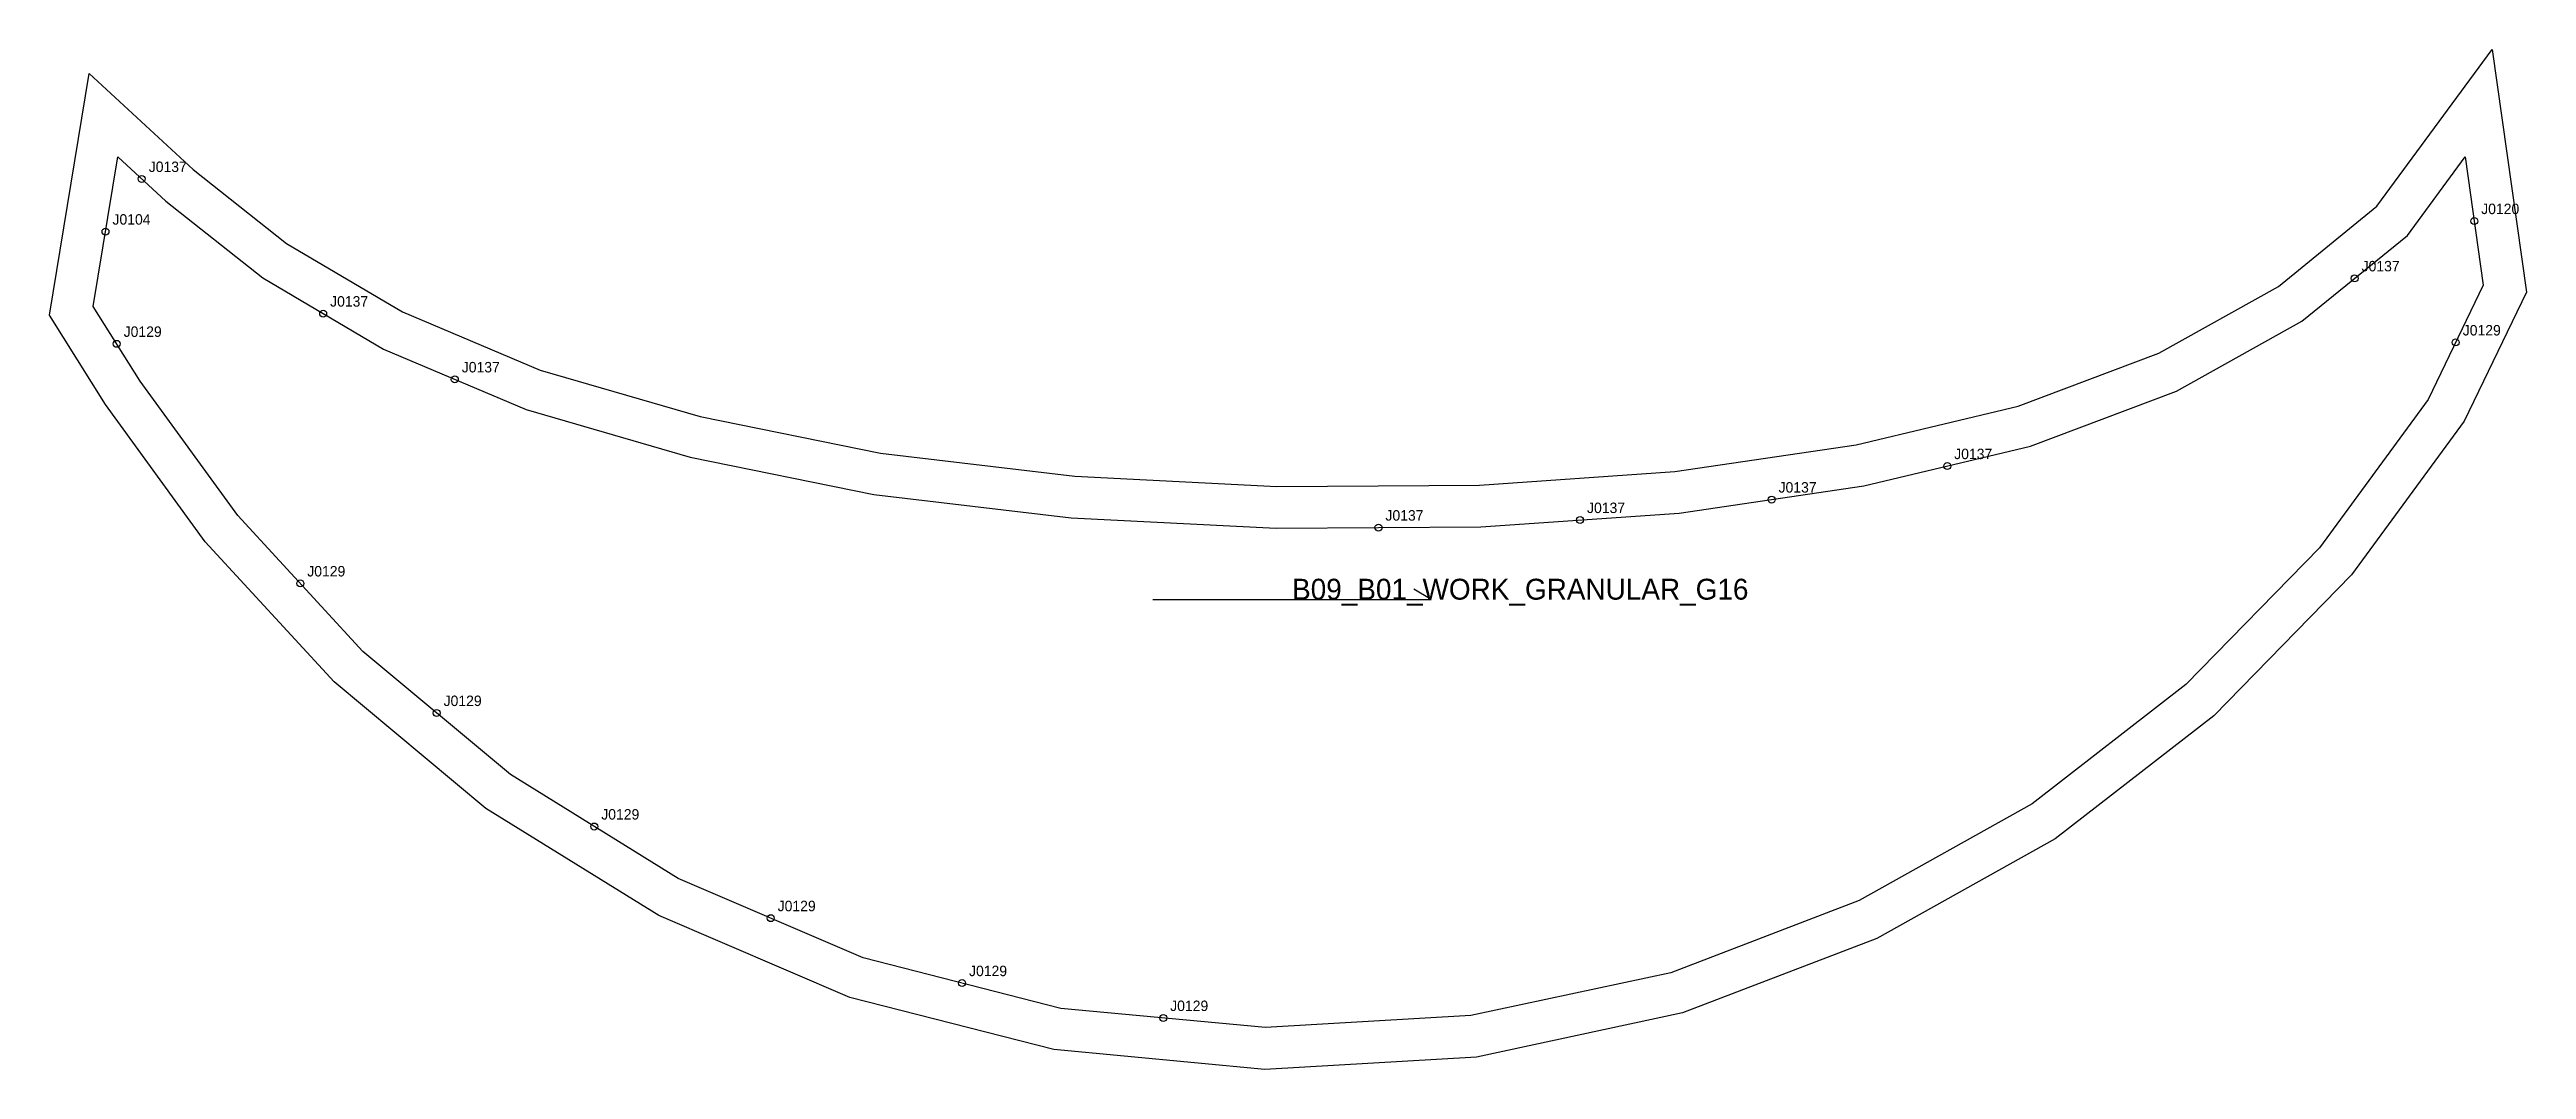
# Model space of a CAD drawing. Header units: millimetres. Extents: x -20 to 692, y -262 to 31.
import ezdxf

# ---------------------------------------------------------------- set-up
doc = ezdxf.new("R2010")
doc.units = ezdxf.units.MM
for name, color, linetype in [('CUT', 1, 'Continuous'), ('GRAIN', 3, 'Continuous'), ('LABEL', 7, 'Continuous'), ('NOTCH', 2, 'Continuous'), ('SEW', 5, 'Continuous')]:
    doc.layers.add(name, color=color, linetype=linetype)

msp = doc.modelspace()

# ---------------------------------------------------------------- linework, layer by layer
at = {"layer": 'CUT'}
msp.add_lwpolyline([(-8.25, 23.95), (21.63, -3.64), (48.47, -24.88), (81.78, -44.57), (121.33, -61.28), (167.37, -74.65), (219.14, -85.16), (274.96, -91.8), (333.02, -94.74), (391.19, -94.34), (447.3, -90.47), (499.41, -82.78), (546, -71.69), (586.36, -56.41), (620.73, -37.3), (649.02, -14.24), (682.15, 30.81), (692, -38.87), (674.11, -75.96), (641.72, -120.15), (602.17, -160.64), (556.6, -195.94), (505.42, -224.61), (449.58, -245.99), (390.36, -258.69), (329.54, -262.24), (268.91, -256.55), (210.29, -241.57), (155.46, -218.03), (105.76, -187.27), (62.14, -150.82), (25.16, -110.67), (-3.54, -71.21), (-19.59, -45.53), (-8.25, 23.95)], close=True, dxfattribs=at)
at = {"layer": 'GRAIN'}
for p, q in [((297.38, -127.25), (377.38, -127.25)), ((377.38, -127.25), (372.38, -124.25))]:
    msp.add_line(p, q, dxfattribs=at)
at = {"layer": 'NOTCH'}
for centre in [(6.91, -6.38), (-3.51, -21.5), (677, -18.47), (642.64, -34.93), (59.02, -45.05), (-0.3, -53.75), (671.7, -53.35), (96.84, -63.96), (525.6, -88.88), (475.14, -98.49), (362.2, -106.54), (420.12, -104.37), (52.45, -122.59), (91.62, -159.82), (136.91, -192.44), (187.59, -218.77), (242.57, -237.43), (300.36, -247.45)]:
    msp.add_circle(centre, 1, dxfattribs=at)
at = {"layer": 'SEW'}
msp.add_lwpolyline([(0, 0), (13.82, -12.77), (41.66, -34.8), (76.37, -55.31), (117.31, -72.6), (164.49, -86.31), (217.23, -97.02), (273.94, -103.76), (332.76, -106.74), (391.65, -106.34), (448.59, -102.41), (501.68, -94.57), (549.53, -83.18), (591.42, -67.32), (627.49, -47.27), (657.78, -22.58), (674.39, 0), (679.61, -36.94), (663.78, -69.75), (632.54, -112.37), (594.17, -151.67), (549.96, -185.91), (500.32, -213.72), (446.16, -234.45), (388.74, -246.76), (329.75, -250.21), (270.96, -244.69), (214.17, -230.17), (161.01, -207.36), (112.8, -177.52), (70.44, -142.12), (34.46, -103.06), (6.41, -64.49), (-7.02, -43)], close=True, dxfattribs=at)

# ---------------------------------------------------------------- texts
at = {"layer": 'LABEL'}
for s, height, p in [('J0137', 3, (8.91, -4.38)), ('J0120', 3, (679, -16.47)), ('J0104', 3, (-1.51, -19.5)), ('J0137', 3, (644.64, -32.93)), ('J0137', 3, (61.02, -43.05)), ('J0129', 3, (1.7, -51.75)), ('J0129', 3, (673.7, -51.35)), ('J0137', 3, (98.84, -61.96)), ('J0137', 3, (527.6, -86.88)), ('J0137', 3, (422.12, -102.37)), ('J0137', 3, (477.14, -96.49)), ('J0137', 3, (364.2, -104.54)), ('J0129', 3, (54.45, -120.59)), ('B09_B01_WORK_GRANULAR_G16', 6, (337.38, -127.25)), ('J0129', 3, (93.62, -157.82)), ('J0129', 3, (138.91, -190.44)), ('J0129', 3, (189.59, -216.77)), ('J0129', 3, (244.57, -235.43)), ('J0129', 3, (302.36, -245.45))]:
    msp.add_text(s, height=height, dxfattribs=at).set_placement(p)

doc.saveas('drawing.dxf')
